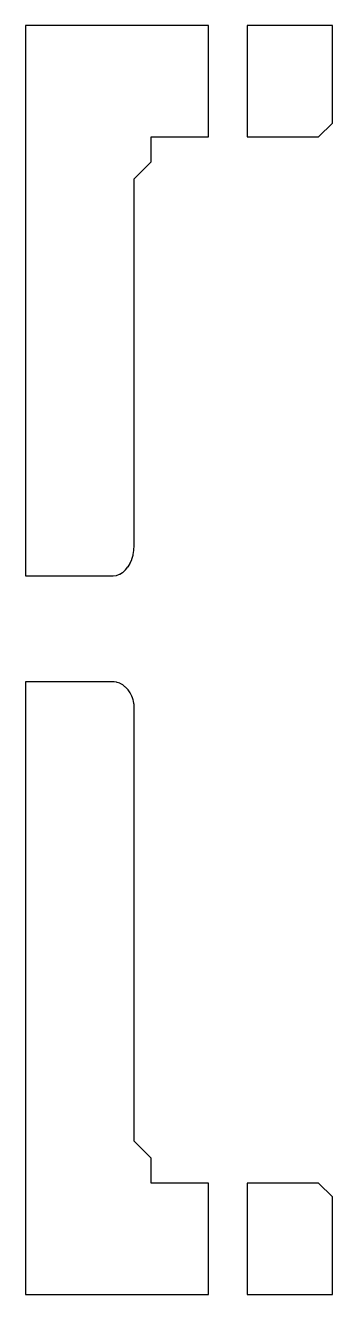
# Model space of a CAD drawing. Header units: metres. Extents: x 0 to 47.5, y 0 to 45.5.
# Drawn here: x 36.5 to 47.5, y 0 to 45.5 of the extents above.
import ezdxf

# ---------------------------------------------------------------- set-up
doc = ezdxf.new("R2010")
doc.units = ezdxf.units.M

msp = doc.modelspace()

# ---------------------------------------------------------------- linework, layer by layer
for p, q in [((43.0618, 45.5), (36.5, 45.5)), ((36.5, 45.5), (36.5, 25.7689)), ((43.0618, 41.5), (43.0618, 45.5)), ((47.5, 45.5), (44.4356, 45.5)), ((44.4356, 45.5), (44.4356, 41.5)), ((47.5, 42), (47.5, 45.5)), ((47, 41.5), (47.5, 42)), ((41, 40.6041), (41, 41.5)), ((41, 41.5), (43.0618, 41.5)), ((44.4356, 41.5), (47, 41.5)), ((40.3959, 40), (41, 40.6041)), ((40.3959, 26.8663), (40.3959, 40)), ((40.3867, 26.6946), (40.3949, 26.8479)), ((40.3949, 26.8479), (40.3959, 26.8663)), ((40.3142, 26.3681), (40.3555, 26.514)), ((40.3555, 26.514), (40.3592, 26.5272)), ((40.3592, 26.5272), (40.3841, 26.6788)), ((40.3841, 26.6788), (40.3867, 26.6946)), ((39.9864, 25.8885), (40.0868, 25.9785)), ((40.0868, 25.9785), (40.1717, 26.0846)), ((40.1717, 26.0846), (40.1762, 26.0903)), ((40.1762, 26.0903), (40.248, 26.2133)), ((40.248, 26.2133), (40.2527, 26.2213)), ((40.2527, 26.2213), (40.3098, 26.3576)), ((40.3098, 26.3576), (40.3142, 26.3681)), ((36.5, 25.7689), (39.6459, 25.7689)), ((39.6459, 25.7689), (39.7598, 25.782)), ((39.7598, 25.782), (39.7632, 25.7824)), ((39.7632, 25.7824), (39.874, 25.8213)), ((39.874, 25.8213), (39.8777, 25.8226)), ((39.8777, 25.8226), (39.9824, 25.8861)), ((39.9824, 25.8861), (39.9864, 25.8885)), ((39.6459, 21.9698), (36.5, 21.9698)), ((36.5, 21.9698), (36.5, 0)), ((39.6765, 21.9665), (39.6459, 21.9698)), ((39.7632, 21.9572), (39.6765, 21.9665)), ((39.7897, 21.9486), (39.7632, 21.9572)), ((39.8777, 21.9197), (39.7897, 21.9486)), ((39.8961, 21.9093), (39.8777, 21.9197)), ((39.9864, 21.8582), (39.8961, 21.9093)), ((39.9947, 21.8513), (39.9864, 21.8582)), ((40.064, 21.7933), (39.9947, 21.8513)), ((40.0845, 21.7782), (40.064, 21.7933)), ((40.0868, 21.7766), (40.0845, 21.7782)), ((40.164, 21.6976), (40.0868, 21.7766)), ((40.1762, 21.6851), (40.164, 21.6976)), ((40.2328, 21.6058), (40.1762, 21.6851)), ((40.2527, 21.578), (40.2328, 21.6058)), ((40.2903, 21.5045), (40.2527, 21.578)), ((40.3142, 21.4579), (40.2903, 21.5045)), ((40.3359, 21.3949), (40.3142, 21.4579)), ((40.3592, 21.3277), (40.3359, 21.3949)), ((40.369, 21.2788), (40.3592, 21.3277)), ((40.3867, 21.1907), (40.369, 21.2788)), ((40.3888, 21.1578), (40.3867, 21.1907)), ((40.3959, 21.0503), (40.3888, 21.1578)), ((40.3959, 5.5), (40.3959, 21.0503)), ((41, 4.89591), (40.3959, 5.5)), ((41, 4), (41, 4.89591)), ((43.0618, 4), (41, 4)), ((43.0618, 0), (43.0618, 4)), ((47, 4), (44.4356, 4)), ((44.4356, 4), (44.4356, 0)), ((47.5, 3.5), (47, 4)), ((47.5, 0), (47.5, 3.5)), ((36.5, 0), (43.0618, 0)), ((44.4356, 0), (47.5, 0))]:
    msp.add_line(p, q)

doc.saveas('drawing.dxf')
